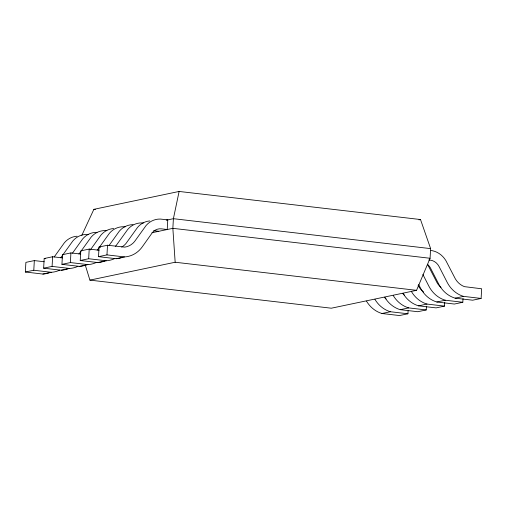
<?xml version="1.0" encoding="UTF-8"?>
<svg xmlns="http://www.w3.org/2000/svg" width="507" height="507" viewBox="0 0 507 507"><rect width="100%" height="100%" fill="white"/><g stroke="black" fill="none" stroke-linecap="round" stroke-linejoin="round"><path stroke-width="0.76" d="M59.699 270.142A28.17 25.261 78.2 0 1 51.334 272.284L42.886 274.053L25.35 272.012L25.889 262.36L34.33 260.592L44.191 261.739M25.35 272.012L33.792 270.244L34.33 260.592M67.399 268.957A28.17 25.261 78.2 0 1 61.182 270.218L43.646 268.178L44.185 258.526L52.627 256.751L62.488 257.898M43.646 268.178L52.088 266.409L52.627 256.751M84.593 265.478A28.17 25.261 78.2 0 1 79.472 266.384L61.936 264.343L62.475 254.685L70.917 252.917L80.778 254.064M61.936 264.343L70.378 262.569L70.917 252.917M114.576 258.627A28.17 25.261 78.2 0 1 106.21 260.775L97.769 262.544L80.233 260.503L80.771 250.851L89.213 249.083L99.074 250.23M80.233 260.503L88.674 258.735L89.213 249.083M98.523 256.669L99.061 247.017L107.509 245.242L124.779 247.124A18.417 16.516 78.2 0 0 134.539 241.579L146.016 225.609A21.89 19.627 78.2 0 1 160.301 219.062L167.766 219.867L167.228 229.519L161.378 228.841A12.13 10.881 78.2 0 0 151.992 233.144L142.264 246.839A28.17 25.261 78.2 0 1 124.507 256.935L116.059 258.709L98.523 256.669L106.964 254.894L124.507 256.935M106.964 254.894L107.509 245.242M366.479 301.114A28.17 25.261 78.2 0 0 381.955 313.51L399.491 315.55L407.939 313.782L408.103 310.81M384.769 297.273A28.17 25.261 78.2 0 0 400.251 309.676L417.787 311.716L426.229 309.942L426.438 306.228M85.29 265.098L89.91 280.118L331.299 308.205L416.551 290.327L430.075 258.272L430.62 248.62L420.506 219.537L179.117 191.45L93.871 209.328L81.823 235.356M403.065 293.439A28.17 25.261 78.2 0 0 418.541 305.835L436.083 307.876L444.525 306.108L444.734 302.394M418.674 284.497L420.43 287.925A28.17 25.261 78.2 0 0 436.838 302.001L454.373 304.042L462.815 302.267L463.024 298.553M427.667 264.515A12.13 10.881 78.2 0 1 430.639 268.317L438.726 284.091A28.17 25.261 78.2 0 0 455.128 298.16L472.67 300.201L481.111 298.433L481.65 288.781L464.393 286.645A18.417 16.516 78.2 0 1 455.375 278.913L445.818 260.497A21.89 19.627 78.2 0 0 432.446 250.731L431.013 250.502M179.117 191.45L173.394 218.688L172.855 228.34L175.162 262.239L416.551 290.327M54.179 257.005L64.402 242.733A21.89 19.627 78.2 0 1 77.077 236.218M72.469 253.17L82.692 238.892A21.89 19.627 78.2 0 1 96.983 232.345M90.322 249.957L100.988 235.058A21.89 19.627 78.2 0 1 113.663 228.543M109.056 245.496L119.278 231.217A21.89 19.627 78.2 0 1 133.03 224.664M166.233 220.19L173.394 218.688L430.62 248.62M151.961 232.726L172.855 228.34L430.075 258.272M61.182 270.218L69.624 268.45A28.17 25.261 78.2 0 0 77.989 266.302M79.472 266.384L87.92 264.61A28.17 25.261 78.2 0 0 96.286 262.468M89.91 280.118L175.162 262.239M418.959 219.861L420.506 219.537M381.955 313.51L390.396 311.742L407.939 313.782M400.251 309.676L408.693 307.901L426.229 309.942M418.541 305.835L426.983 304.067L444.525 306.108M436.838 302.001L445.279 300.226L462.815 302.267M455.128 298.16L463.575 296.392L481.111 298.433M143.449 223.004L142.011 222.903A21.89 19.627 78.2 0 0 127.726 229.449L116.242 245.413A18.417 16.516 78.2 0 1 115.463 246.294M125.153 226.838L123.714 226.737A21.89 19.627 78.2 0 0 109.43 233.283L97.952 249.254A18.417 16.516 78.2 0 1 97.173 250.135M106.857 230.679L105.424 230.577A21.89 19.627 78.2 0 0 91.14 237.124L79.656 253.088A18.417 16.516 78.2 0 1 78.877 253.969M88.567 234.513L87.128 234.411A21.89 19.627 78.2 0 0 72.843 240.958L61.366 256.922A18.417 16.516 78.2 0 1 60.587 257.81M93.871 209.328L95.443 209.511M428.833 259.964L430.297 260.135A12.13 10.881 78.2 0 1 439.081 266.549L447.168 282.317A28.17 25.261 78.2 0 0 463.575 296.392M153.665 230.698L158.78 231.293M99.061 247.017L100.582 247.188M88.674 258.735L106.21 260.775M44.185 258.526L45.7 258.703M70.378 262.569L87.92 264.61M52.088 266.409L69.624 268.45M33.792 270.244L51.334 272.284M427.528 264.331L437.085 282.748A18.417 16.516 78.2 0 0 441.02 287.45M418.104 285.346L418.788 286.582A18.417 16.516 78.2 0 0 423.668 292.045M422.895 274.496L428.871 286.157A28.17 25.261 78.2 0 0 445.279 300.226M426.983 304.067A28.17 25.261 78.2 0 1 411.507 291.664M86.241 264.92A28.17 25.261 78.2 0 1 85.144 265.307M104.531 261.086A28.17 25.261 78.2 0 1 97.769 262.544M149.711 220.913A21.89 19.627 78.2 0 0 137.574 227.383L126.091 243.347A18.417 16.516 78.2 0 1 121.686 247.08M122.827 257.245A28.17 25.261 78.2 0 1 116.059 258.709M49.654 272.595A28.17 25.261 78.2 0 1 42.886 274.053M408.693 307.901A28.17 25.261 78.2 0 1 393.217 295.505M404.428 295.125A18.417 16.516 78.2 0 1 402.691 293.42M390.396 311.742A28.17 25.261 78.2 0 1 374.92 299.339M386.138 298.959A18.417 16.516 78.2 0 1 384.395 297.254"/></g></svg>
